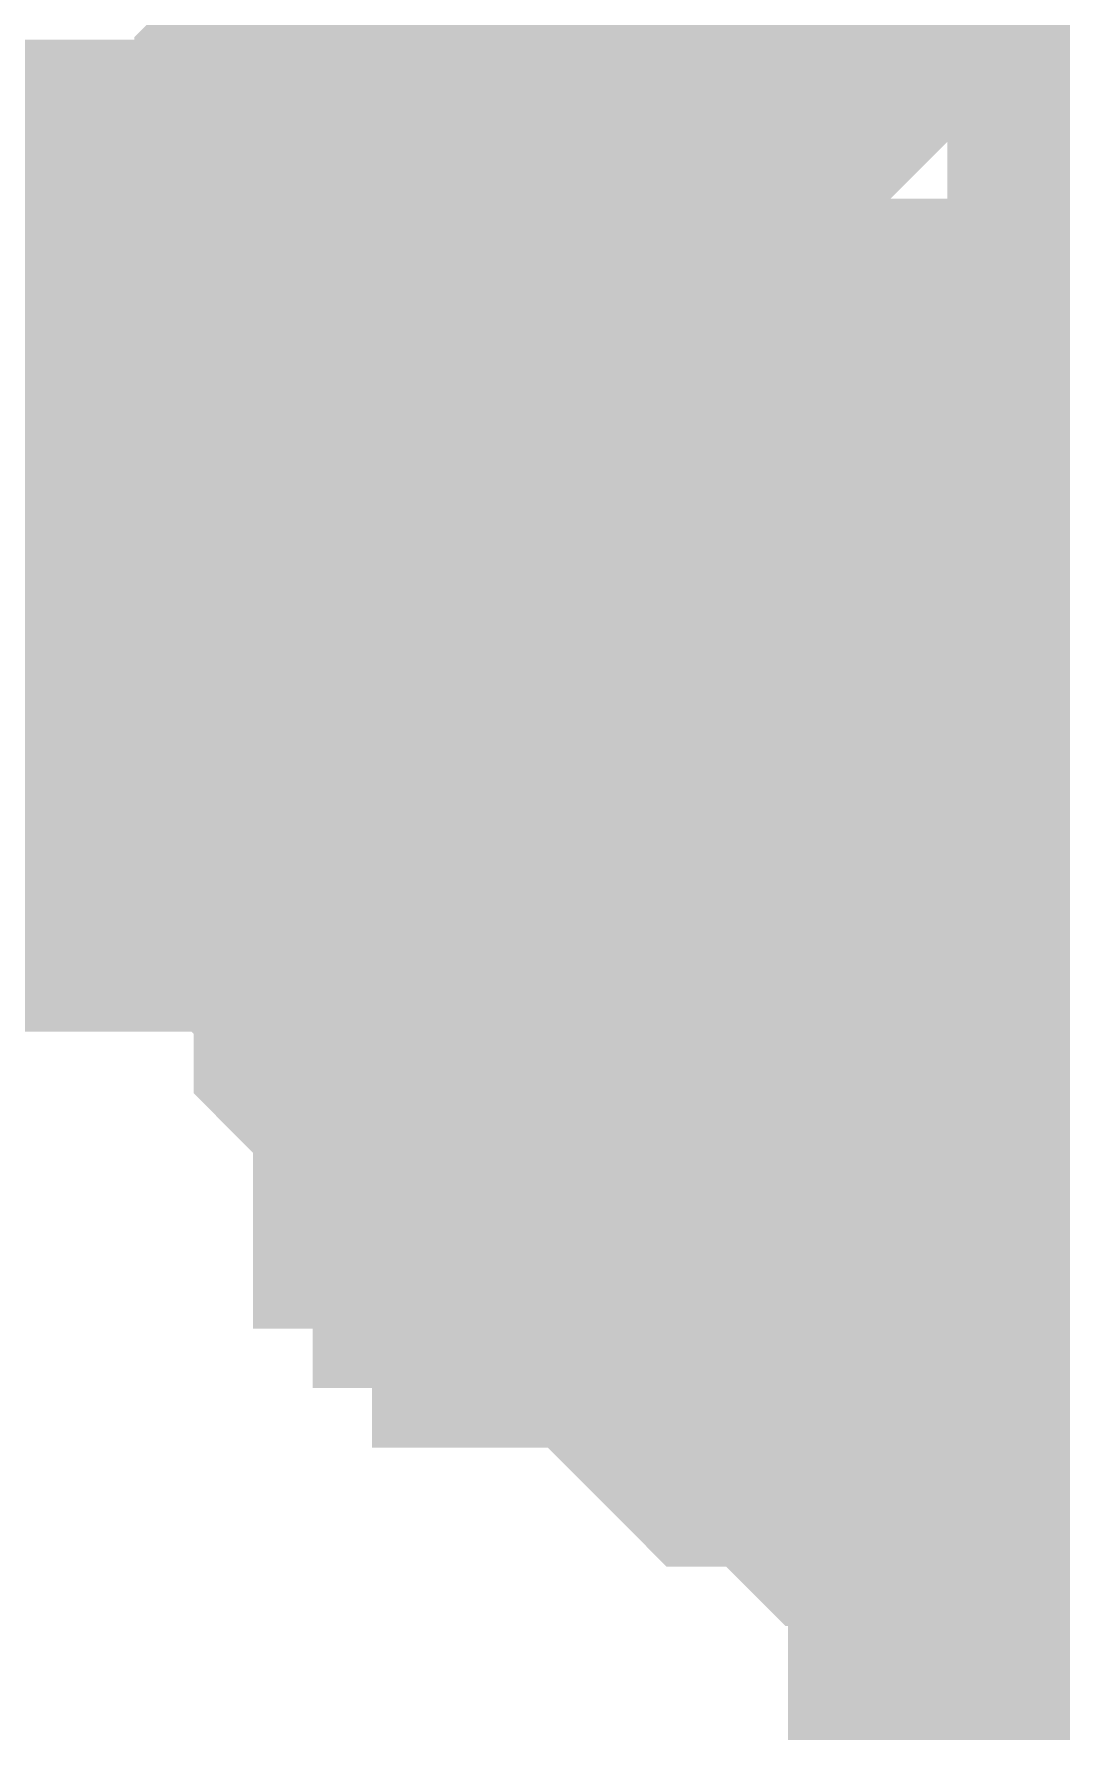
# Model space of a CAD drawing. Header units: inches. Extents: x 0 to 841, y 0 to 594.
# Drawn here: x 774.075 to 774.851, y 174.054 to 175.336 of the extents above; entities that cross this region are included whole.
import ezdxf

# ---------------------------------------------------------------- set-up
doc = ezdxf.new("R2010")
doc.units = ezdxf.units.IN
doc.layers.add('Sheet', color=255, linetype='Continuous')

msp = doc.modelspace()

# ---------------------------------------------------------------- linework, layer by layer
at = {"layer": 'Sheet'}
for points in [[(752.5162, 174.9569, 0.7493, 0.7493, 0), (760.0171, 174.9569, 0.7493, 0.7493, 0), (775.019, 174.9569, 0.7493, 0.7493, 0), (775.019, 177.4723, 0.7493, 0.7493, 0)], [(774.2554, 174.9569, 0.2997, 0.2997, 0), (774.2554, 175.0018, 0.2997, 0.2997, 0), (774.2554, 175.0467, 0.2997, 0.2997, 0), (774.2554, 175.0917, 0.2997, 0.2997, 0), (774.2554, 175.1366, 0.2997, 0.2997, 0), (774.2554, 175.1366, 0.2997, 0.2997, 0), (774.3003, 175.1815, 0.2997, 0.2997, 0), (774.3003, 175.2264, 0.2997, 0.2997, 0), (774.3003, 175.2713, 0.2997, 0.2997, 0), (774.3452, 175.3162, 0.2997, 0.2997, 0), (774.3452, 175.3162, 0.2997, 0.2997, 0), (774.3452, 175.3612, 0.2997, 0.2997, 0), (774.3901, 175.4061, 0.2997, 0.2997, 0), (774.3901, 175.4061, 0.2997, 0.2997, 0), (774.4351, 175.451, 0.2997, 0.2997, 0), (774.4351, 175.4959, 0.2997, 0.2997, 0)], [(774.2554, 174.9569, 0.2997, 0.2997, 0), (774.2554, 175.0018, 0.2997, 0.2997, 0), (774.2554, 175.0467, 0.2997, 0.2997, 0), (774.2554, 175.0917, 0.2997, 0.2997, 0), (774.2554, 175.1366, 0.2997, 0.2997, 0), (774.2554, 175.1366, 0.2997, 0.2997, 0), (774.3003, 175.1815, 0.2997, 0.2997, 0), (774.3003, 175.2264, 0.2997, 0.2997, 0), (774.3003, 175.2713, 0.2997, 0.2997, 0), (774.3452, 175.3162, 0.2997, 0.2997, 0), (774.3452, 175.3162, 0.2997, 0.2997, 0), (774.3452, 175.3612, 0.2997, 0.2997, 0), (774.3901, 175.4061, 0.2997, 0.2997, 0), (774.3901, 175.4061, 0.2997, 0.2997, 0), (774.4351, 175.451, 0.2997, 0.2997, 0), (774.4351, 175.4959, 0.2997, 0.2997, 0)], [(774.2554, 174.9569, 0.2997, 0.2997, 0), (774.2554, 175.0018, 0.2997, 0.2997, 0), (774.2554, 175.0467, 0.2997, 0.2997, 0), (774.2554, 175.0917, 0.2997, 0.2997, 0), (774.2554, 175.1366, 0.2997, 0.2997, 0), (774.2554, 175.1366, 0.2997, 0.2997, 0), (774.3003, 175.1815, 0.2997, 0.2997, 0), (774.3003, 175.2264, 0.2997, 0.2997, 0), (774.3003, 175.2713, 0.2997, 0.2997, 0), (774.3452, 175.3162, 0.2997, 0.2997, 0), (774.3452, 175.3162, 0.2997, 0.2997, 0), (774.3452, 175.3612, 0.2997, 0.2997, 0), (774.3901, 175.4061, 0.2997, 0.2997, 0), (774.3901, 175.4061, 0.2997, 0.2997, 0), (774.4351, 175.451, 0.2997, 0.2997, 0), (774.4351, 175.4959, 0.2997, 0.2997, 0)], [(774.48, 174.9569, 0.2997, 0.2997, 0), (774.48, 175.0018, 0.2997, 0.2997, 0), (774.48, 175.0018, 0.2997, 0.2997, 0), (774.48, 175.0467, 0.2997, 0.2997, 0), (774.48, 175.0917, 0.2997, 0.2997, 0), (774.48, 175.0917, 0.2997, 0.2997, 0), (774.5249, 175.1366, 0.2997, 0.2997, 0), (774.5249, 175.1366, 0.2997, 0.2997, 0), (774.5249, 175.1815, 0.2997, 0.2997, 0), (774.5249, 175.1815, 0.2997, 0.2997, 0), (774.5249, 175.2264, 0.2997, 0.2997, 0), (774.5698, 175.2264, 0.2997, 0.2997, 0), (774.5698, 175.2713, 0.2997, 0.2997, 0), (774.5698, 175.2713, 0.2997, 0.2997, 0), (774.6147, 175.3162, 0.2997, 0.2997, 0), (774.6147, 175.3162, 0.2997, 0.2997, 0), (774.6147, 175.3612, 0.2997, 0.2997, 0), (774.6596, 175.3612, 0.2997, 0.2997, 0), (774.6596, 175.3612, 0.2997, 0.2997, 0), (774.7045, 175.4061, 0.2997, 0.2997, 0), (774.7045, 175.4061, 0.2997, 0.2997, 0), (774.7495, 175.4061, 0.2997, 0.2997, 0), (774.7495, 175.451, 0.2997, 0.2997, 0), (774.7944, 175.451, 0.2997, 0.2997, 0), (774.7944, 175.451, 0.2997, 0.2997, 0), (774.8393, 175.451, 0.2997, 0.2997, 0), (774.8393, 175.451, 0.2997, 0.2997, 0), (774.8842, 175.4959, 0.2997, 0.2997, 0)], [(774.48, 174.9569, 0.2997, 0.2997, 0), (774.48, 175.0018, 0.2997, 0.2997, 0), (774.48, 175.0018, 0.2997, 0.2997, 0), (774.48, 175.0467, 0.2997, 0.2997, 0), (774.48, 175.0917, 0.2997, 0.2997, 0), (774.48, 175.0917, 0.2997, 0.2997, 0), (774.5249, 175.1366, 0.2997, 0.2997, 0), (774.5249, 175.1366, 0.2997, 0.2997, 0), (774.5249, 175.1815, 0.2997, 0.2997, 0), (774.5249, 175.1815, 0.2997, 0.2997, 0), (774.5249, 175.2264, 0.2997, 0.2997, 0), (774.5698, 175.2264, 0.2997, 0.2997, 0), (774.5698, 175.2713, 0.2997, 0.2997, 0), (774.5698, 175.2713, 0.2997, 0.2997, 0), (774.6147, 175.3162, 0.2997, 0.2997, 0), (774.6147, 175.3162, 0.2997, 0.2997, 0), (774.6147, 175.3612, 0.2997, 0.2997, 0), (774.6596, 175.3612, 0.2997, 0.2997, 0), (774.6596, 175.3612, 0.2997, 0.2997, 0), (774.7045, 175.4061, 0.2997, 0.2997, 0), (774.7045, 175.4061, 0.2997, 0.2997, 0), (774.7495, 175.4061, 0.2997, 0.2997, 0), (774.7495, 175.451, 0.2997, 0.2997, 0), (774.7944, 175.451, 0.2997, 0.2997, 0), (774.7944, 175.451, 0.2997, 0.2997, 0), (774.8393, 175.451, 0.2997, 0.2997, 0), (774.8393, 175.451, 0.2997, 0.2997, 0), (774.8842, 175.4959, 0.2997, 0.2997, 0)], [(774.2554, 174.9569, 0.0991, 0.0991, 0), (774.2554, 175.0018, 0.0991, 0.0991, 0), (774.2554, 175.0467, 0.0991, 0.0991, 0), (774.2554, 175.0917, 0.0991, 0.0991, 0), (774.2554, 175.1366, 0.0991, 0.0991, 0), (774.2554, 175.1366, 0.0991, 0.0991, 0), (774.3003, 175.1815, 0.0991, 0.0991, 0), (774.3003, 175.2264, 0.0991, 0.0991, 0), (774.3003, 175.2713, 0.0991, 0.0991, 0), (774.3452, 175.3162, 0.0991, 0.0991, 0), (774.3452, 175.3162, 0.0991, 0.0991, 0), (774.3452, 175.3612, 0.0991, 0.0991, 0), (774.3901, 175.4061, 0.0991, 0.0991, 0)], [(774.2554, 174.9569, 0.0991, 0.0991, 0), (774.2554, 175.0018, 0.0991, 0.0991, 0), (774.2554, 175.0467, 0.0991, 0.0991, 0), (774.2554, 175.0917, 0.0991, 0.0991, 0), (774.2554, 175.1366, 0.0991, 0.0991, 0), (774.2554, 175.1366, 0.0991, 0.0991, 0), (774.3003, 175.1815, 0.0991, 0.0991, 0), (774.3003, 175.2264, 0.0991, 0.0991, 0), (774.3003, 175.2713, 0.0991, 0.0991, 0), (774.3452, 175.3162, 0.0991, 0.0991, 0), (774.3452, 175.3162, 0.0991, 0.0991, 0), (774.3452, 175.3612, 0.0991, 0.0991, 0), (774.3901, 175.4061, 0.0991, 0.0991, 0)], [(774.2554, 174.9569, 0.0991, 0.0991, 0), (774.2554, 175.0018, 0.0991, 0.0991, 0), (774.2554, 175.0467, 0.0991, 0.0991, 0), (774.2554, 175.0917, 0.0991, 0.0991, 0), (774.2554, 175.1366, 0.0991, 0.0991, 0), (774.2554, 175.1366, 0.0991, 0.0991, 0), (774.3003, 175.1815, 0.0991, 0.0991, 0), (774.3003, 175.2264, 0.0991, 0.0991, 0), (774.3003, 175.2713, 0.0991, 0.0991, 0), (774.3452, 175.3162, 0.0991, 0.0991, 0), (774.3452, 175.3162, 0.0991, 0.0991, 0), (774.3452, 175.3612, 0.0991, 0.0991, 0), (774.3901, 175.4061, 0.0991, 0.0991, 0)], [(774.48, 174.9569, 0.0991, 0.0991, 0), (774.48, 175.0018, 0.0991, 0.0991, 0), (774.48, 175.0018, 0.0991, 0.0991, 0), (774.48, 175.0467, 0.0991, 0.0991, 0), (774.48, 175.0917, 0.0991, 0.0991, 0), (774.48, 175.0917, 0.0991, 0.0991, 0), (774.5249, 175.1366, 0.0991, 0.0991, 0), (774.5249, 175.1366, 0.0991, 0.0991, 0), (774.5249, 175.1815, 0.0991, 0.0991, 0), (774.5249, 175.1815, 0.0991, 0.0991, 0), (774.5249, 175.2264, 0.0991, 0.0991, 0), (774.5698, 175.2264, 0.0991, 0.0991, 0), (774.5698, 175.2713, 0.0991, 0.0991, 0), (774.5698, 175.2713, 0.0991, 0.0991, 0), (774.6147, 175.3162, 0.0991, 0.0991, 0), (774.6147, 175.3162, 0.0991, 0.0991, 0), (774.6147, 175.3612, 0.0991, 0.0991, 0), (774.6596, 175.3612, 0.0991, 0.0991, 0), (774.6596, 175.3612, 0.0991, 0.0991, 0), (774.7045, 175.4061, 0.0991, 0.0991, 0)], [(774.48, 174.9569, 0.0991, 0.0991, 0), (774.48, 175.0018, 0.0991, 0.0991, 0), (774.48, 175.0018, 0.0991, 0.0991, 0), (774.48, 175.0467, 0.0991, 0.0991, 0), (774.48, 175.0917, 0.0991, 0.0991, 0), (774.48, 175.0917, 0.0991, 0.0991, 0), (774.5249, 175.1366, 0.0991, 0.0991, 0), (774.5249, 175.1366, 0.0991, 0.0991, 0), (774.5249, 175.1815, 0.0991, 0.0991, 0), (774.5249, 175.1815, 0.0991, 0.0991, 0), (774.5249, 175.2264, 0.0991, 0.0991, 0), (774.5698, 175.2264, 0.0991, 0.0991, 0), (774.5698, 175.2713, 0.0991, 0.0991, 0), (774.5698, 175.2713, 0.0991, 0.0991, 0), (774.6147, 175.3162, 0.0991, 0.0991, 0), (774.6147, 175.3162, 0.0991, 0.0991, 0), (774.6147, 175.3612, 0.0991, 0.0991, 0), (774.6596, 175.3612, 0.0991, 0.0991, 0), (774.6596, 175.3612, 0.0991, 0.0991, 0), (774.7045, 175.4061, 0.0991, 0.0991, 0)], [(775.019, 174.9569, 0.7493, 0.7493, 0), (775.019, 169.4769, 0.7493, 0.7493, 0)], [(775.019, 174.2382, 0.2997, 0.2997, 0), (774.974, 174.2382, 0.2997, 0.2997, 0), (774.9291, 174.2382, 0.2997, 0.2997, 0), (774.8842, 174.2382, 0.2997, 0.2997, 0), (774.8393, 174.2382, 0.2997, 0.2997, 0), (774.8393, 174.2382, 0.2997, 0.2997, 0), (774.7944, 174.2831, 0.2997, 0.2997, 0), (774.7495, 174.2831, 0.2997, 0.2997, 0), (774.7045, 174.2831, 0.2997, 0.2997, 0), (774.6596, 174.328, 0.2997, 0.2997, 0), (774.6596, 174.328, 0.2997, 0.2997, 0), (774.6147, 174.328, 0.2997, 0.2997, 0), (774.5698, 174.373, 0.2997, 0.2997, 0), (774.5698, 174.373, 0.2997, 0.2997, 0), (774.5249, 174.4179, 0.2997, 0.2997, 0), (774.48, 174.4179, 0.2997, 0.2997, 0), (774.48, 174.4628, 0.2997, 0.2997, 0), (774.4351, 174.4628, 0.2997, 0.2997, 0), (774.4351, 174.5077, 0.2997, 0.2997, 0), (774.3901, 174.5077, 0.2997, 0.2997, 0), (774.3901, 174.5526, 0.2997, 0.2997, 0), (774.3452, 174.5976, 0.2997, 0.2997, 0), (774.3452, 174.5976, 0.2997, 0.2997, 0), (774.3452, 174.6425, 0.2997, 0.2997, 0), (774.3003, 174.6874, 0.2997, 0.2997, 0), (774.3003, 174.6874, 0.2997, 0.2997, 0), (774.3003, 174.7323, 0.2997, 0.2997, 0), (774.2554, 174.7772, 0.2997, 0.2997, 0), (774.2554, 174.8221, 0.2997, 0.2997, 0), (774.2554, 174.8671, 0.2997, 0.2997, 0), (774.2554, 174.8671, 0.2997, 0.2997, 0), (774.2554, 174.912, 0.2997, 0.2997, 0), (774.2554, 174.9569, 0.2997, 0.2997, 0)], [(774.2554, 174.9569, 0.2997, 0.2997, 0), (774.2554, 174.9569, 0.2997, 0.2997, 0)], [(775.019, 174.2382, 0.2997, 0.2997, 0), (774.974, 174.2382, 0.2997, 0.2997, 0), (774.9291, 174.2382, 0.2997, 0.2997, 0), (774.8842, 174.2382, 0.2997, 0.2997, 0), (774.8393, 174.2382, 0.2997, 0.2997, 0), (774.8393, 174.2382, 0.2997, 0.2997, 0), (774.7944, 174.2831, 0.2997, 0.2997, 0), (774.7495, 174.2831, 0.2997, 0.2997, 0), (774.7045, 174.2831, 0.2997, 0.2997, 0), (774.6596, 174.328, 0.2997, 0.2997, 0), (774.6596, 174.328, 0.2997, 0.2997, 0), (774.6147, 174.328, 0.2997, 0.2997, 0), (774.5698, 174.373, 0.2997, 0.2997, 0), (774.5698, 174.373, 0.2997, 0.2997, 0), (774.5249, 174.4179, 0.2997, 0.2997, 0), (774.48, 174.4179, 0.2997, 0.2997, 0), (774.48, 174.4628, 0.2997, 0.2997, 0), (774.4351, 174.4628, 0.2997, 0.2997, 0), (774.4351, 174.5077, 0.2997, 0.2997, 0), (774.3901, 174.5077, 0.2997, 0.2997, 0), (774.3901, 174.5526, 0.2997, 0.2997, 0), (774.3452, 174.5976, 0.2997, 0.2997, 0), (774.3452, 174.5976, 0.2997, 0.2997, 0), (774.3452, 174.6425, 0.2997, 0.2997, 0), (774.3003, 174.6874, 0.2997, 0.2997, 0), (774.3003, 174.6874, 0.2997, 0.2997, 0), (774.3003, 174.7323, 0.2997, 0.2997, 0), (774.2554, 174.7772, 0.2997, 0.2997, 0), (774.2554, 174.8221, 0.2997, 0.2997, 0), (774.2554, 174.8671, 0.2997, 0.2997, 0), (774.2554, 174.8671, 0.2997, 0.2997, 0), (774.2554, 174.912, 0.2997, 0.2997, 0), (774.2554, 174.9569, 0.2997, 0.2997, 0)], [(774.2554, 174.9569, 0.2997, 0.2997, 0), (774.2554, 174.9569, 0.2997, 0.2997, 0)], [(775.019, 174.2382, 0.2997, 0.2997, 0), (774.974, 174.2382, 0.2997, 0.2997, 0), (774.9291, 174.2382, 0.2997, 0.2997, 0), (774.8842, 174.2382, 0.2997, 0.2997, 0), (774.8393, 174.2382, 0.2997, 0.2997, 0), (774.8393, 174.2382, 0.2997, 0.2997, 0), (774.7944, 174.2831, 0.2997, 0.2997, 0), (774.7495, 174.2831, 0.2997, 0.2997, 0), (774.7045, 174.2831, 0.2997, 0.2997, 0), (774.6596, 174.328, 0.2997, 0.2997, 0), (774.6596, 174.328, 0.2997, 0.2997, 0), (774.6147, 174.328, 0.2997, 0.2997, 0), (774.5698, 174.373, 0.2997, 0.2997, 0), (774.5698, 174.373, 0.2997, 0.2997, 0), (774.5249, 174.4179, 0.2997, 0.2997, 0), (774.48, 174.4179, 0.2997, 0.2997, 0), (774.48, 174.4628, 0.2997, 0.2997, 0), (774.4351, 174.4628, 0.2997, 0.2997, 0), (774.4351, 174.5077, 0.2997, 0.2997, 0), (774.3901, 174.5077, 0.2997, 0.2997, 0), (774.3901, 174.5526, 0.2997, 0.2997, 0), (774.3452, 174.5976, 0.2997, 0.2997, 0), (774.3452, 174.5976, 0.2997, 0.2997, 0), (774.3452, 174.6425, 0.2997, 0.2997, 0), (774.3003, 174.6874, 0.2997, 0.2997, 0), (774.3003, 174.6874, 0.2997, 0.2997, 0), (774.3003, 174.7323, 0.2997, 0.2997, 0), (774.2554, 174.7772, 0.2997, 0.2997, 0), (774.2554, 174.8221, 0.2997, 0.2997, 0), (774.2554, 174.8671, 0.2997, 0.2997, 0), (774.2554, 174.8671, 0.2997, 0.2997, 0), (774.2554, 174.912, 0.2997, 0.2997, 0), (774.2554, 174.9569, 0.2997, 0.2997, 0)], [(774.2554, 174.9569, 0.2997, 0.2997, 0), (774.2554, 174.9569, 0.2997, 0.2997, 0)], [(775.019, 174.4628, 0.2997, 0.2997, 0), (774.974, 174.4628, 0.2997, 0.2997, 0), (774.974, 174.4628, 0.2997, 0.2997, 0), (774.9291, 174.4628, 0.2997, 0.2997, 0), (774.8842, 174.4628, 0.2997, 0.2997, 0), (774.8842, 174.4628, 0.2997, 0.2997, 0), (774.8393, 174.5077, 0.2997, 0.2997, 0), (774.8393, 174.5077, 0.2997, 0.2997, 0), (774.7944, 174.5077, 0.2997, 0.2997, 0), (774.7944, 174.5077, 0.2997, 0.2997, 0), (774.7495, 174.5077, 0.2997, 0.2997, 0), (774.7495, 174.5526, 0.2997, 0.2997, 0), (774.7045, 174.5526, 0.2997, 0.2997, 0), (774.7045, 174.5526, 0.2997, 0.2997, 0), (774.6596, 174.5976, 0.2997, 0.2997, 0), (774.6596, 174.5976, 0.2997, 0.2997, 0), (774.6147, 174.5976, 0.2997, 0.2997, 0), (774.6147, 174.6425, 0.2997, 0.2997, 0), (774.6147, 174.6425, 0.2997, 0.2997, 0), (774.5698, 174.6425, 0.2997, 0.2997, 0), (774.5698, 174.6874, 0.2997, 0.2997, 0), (774.5698, 174.6874, 0.2997, 0.2997, 0), (774.5249, 174.7323, 0.2997, 0.2997, 0), (774.5249, 174.7323, 0.2997, 0.2997, 0), (774.5249, 174.7772, 0.2997, 0.2997, 0), (774.5249, 174.7772, 0.2997, 0.2997, 0), (774.5249, 174.8221, 0.2997, 0.2997, 0), (774.48, 174.8221, 0.2997, 0.2997, 0), (774.48, 174.8671, 0.2997, 0.2997, 0), (774.48, 174.8671, 0.2997, 0.2997, 0), (774.48, 174.912, 0.2997, 0.2997, 0), (774.48, 174.912, 0.2997, 0.2997, 0), (774.48, 174.9569, 0.2997, 0.2997, 0)], [(774.48, 174.9569, 0.2997, 0.2997, 0), (774.48, 174.9569, 0.2997, 0.2997, 0)], [(775.019, 174.4628, 0.2997, 0.2997, 0), (774.974, 174.4628, 0.2997, 0.2997, 0), (774.974, 174.4628, 0.2997, 0.2997, 0), (774.9291, 174.4628, 0.2997, 0.2997, 0), (774.8842, 174.4628, 0.2997, 0.2997, 0), (774.8842, 174.4628, 0.2997, 0.2997, 0), (774.8393, 174.5077, 0.2997, 0.2997, 0), (774.8393, 174.5077, 0.2997, 0.2997, 0), (774.7944, 174.5077, 0.2997, 0.2997, 0), (774.7944, 174.5077, 0.2997, 0.2997, 0), (774.7495, 174.5077, 0.2997, 0.2997, 0), (774.7495, 174.5526, 0.2997, 0.2997, 0), (774.7045, 174.5526, 0.2997, 0.2997, 0), (774.7045, 174.5526, 0.2997, 0.2997, 0), (774.6596, 174.5976, 0.2997, 0.2997, 0), (774.6596, 174.5976, 0.2997, 0.2997, 0), (774.6147, 174.5976, 0.2997, 0.2997, 0), (774.6147, 174.6425, 0.2997, 0.2997, 0), (774.6147, 174.6425, 0.2997, 0.2997, 0), (774.5698, 174.6425, 0.2997, 0.2997, 0), (774.5698, 174.6874, 0.2997, 0.2997, 0), (774.5698, 174.6874, 0.2997, 0.2997, 0), (774.5249, 174.7323, 0.2997, 0.2997, 0), (774.5249, 174.7323, 0.2997, 0.2997, 0), (774.5249, 174.7772, 0.2997, 0.2997, 0), (774.5249, 174.7772, 0.2997, 0.2997, 0), (774.5249, 174.8221, 0.2997, 0.2997, 0), (774.48, 174.8221, 0.2997, 0.2997, 0), (774.48, 174.8671, 0.2997, 0.2997, 0), (774.48, 174.8671, 0.2997, 0.2997, 0), (774.48, 174.912, 0.2997, 0.2997, 0), (774.48, 174.912, 0.2997, 0.2997, 0), (774.48, 174.9569, 0.2997, 0.2997, 0)], [(774.48, 174.9569, 0.2997, 0.2997, 0), (774.48, 174.9569, 0.2997, 0.2997, 0)], [(774.9291, 174.2382, 0.0991, 0.0991, 0), (774.8842, 174.2382, 0.0991, 0.0991, 0), (774.8393, 174.2382, 0.0991, 0.0991, 0), (774.8393, 174.2382, 0.0991, 0.0991, 0), (774.7944, 174.2831, 0.0991, 0.0991, 0), (774.7495, 174.2831, 0.0991, 0.0991, 0), (774.7045, 174.2831, 0.0991, 0.0991, 0), (774.6596, 174.328, 0.0991, 0.0991, 0), (774.6596, 174.328, 0.0991, 0.0991, 0), (774.6147, 174.328, 0.0991, 0.0991, 0), (774.5698, 174.373, 0.0991, 0.0991, 0), (774.5698, 174.373, 0.0991, 0.0991, 0), (774.5249, 174.4179, 0.0991, 0.0991, 0), (774.48, 174.4179, 0.0991, 0.0991, 0), (774.48, 174.4628, 0.0991, 0.0991, 0), (774.4351, 174.4628, 0.0991, 0.0991, 0), (774.4351, 174.5077, 0.0991, 0.0991, 0), (774.3901, 174.5077, 0.0991, 0.0991, 0), (774.3901, 174.5526, 0.0991, 0.0991, 0), (774.3452, 174.5976, 0.0991, 0.0991, 0), (774.3452, 174.5976, 0.0991, 0.0991, 0), (774.3452, 174.6425, 0.0991, 0.0991, 0), (774.3003, 174.6874, 0.0991, 0.0991, 0), (774.3003, 174.6874, 0.0991, 0.0991, 0), (774.3003, 174.7323, 0.0991, 0.0991, 0), (774.2554, 174.7772, 0.0991, 0.0991, 0), (774.2554, 174.8221, 0.0991, 0.0991, 0), (774.2554, 174.8671, 0.0991, 0.0991, 0), (774.2554, 174.8671, 0.0991, 0.0991, 0), (774.2554, 174.912, 0.0991, 0.0991, 0), (774.2554, 174.9569, 0.0991, 0.0991, 0)], [(774.2554, 174.9569, 0.0991, 0.0991, 0), (774.2554, 174.9569, 0.0991, 0.0991, 0)], [(774.9291, 174.2382, 0.0991, 0.0991, 0), (774.8842, 174.2382, 0.0991, 0.0991, 0), (774.8393, 174.2382, 0.0991, 0.0991, 0), (774.8393, 174.2382, 0.0991, 0.0991, 0), (774.7944, 174.2831, 0.0991, 0.0991, 0), (774.7495, 174.2831, 0.0991, 0.0991, 0), (774.7045, 174.2831, 0.0991, 0.0991, 0), (774.6596, 174.328, 0.0991, 0.0991, 0), (774.6596, 174.328, 0.0991, 0.0991, 0), (774.6147, 174.328, 0.0991, 0.0991, 0), (774.5698, 174.373, 0.0991, 0.0991, 0), (774.5698, 174.373, 0.0991, 0.0991, 0), (774.5249, 174.4179, 0.0991, 0.0991, 0), (774.48, 174.4179, 0.0991, 0.0991, 0), (774.48, 174.4628, 0.0991, 0.0991, 0), (774.4351, 174.4628, 0.0991, 0.0991, 0), (774.4351, 174.5077, 0.0991, 0.0991, 0), (774.3901, 174.5077, 0.0991, 0.0991, 0), (774.3901, 174.5526, 0.0991, 0.0991, 0), (774.3452, 174.5976, 0.0991, 0.0991, 0), (774.3452, 174.5976, 0.0991, 0.0991, 0), (774.3452, 174.6425, 0.0991, 0.0991, 0), (774.3003, 174.6874, 0.0991, 0.0991, 0), (774.3003, 174.6874, 0.0991, 0.0991, 0), (774.3003, 174.7323, 0.0991, 0.0991, 0), (774.2554, 174.7772, 0.0991, 0.0991, 0), (774.2554, 174.8221, 0.0991, 0.0991, 0), (774.2554, 174.8671, 0.0991, 0.0991, 0), (774.2554, 174.8671, 0.0991, 0.0991, 0), (774.2554, 174.912, 0.0991, 0.0991, 0), (774.2554, 174.9569, 0.0991, 0.0991, 0)], [(774.2554, 174.9569, 0.0991, 0.0991, 0), (774.2554, 174.9569, 0.0991, 0.0991, 0)], [(774.9291, 174.2382, 0.0991, 0.0991, 0), (774.8842, 174.2382, 0.0991, 0.0991, 0), (774.8393, 174.2382, 0.0991, 0.0991, 0), (774.8393, 174.2382, 0.0991, 0.0991, 0), (774.7944, 174.2831, 0.0991, 0.0991, 0), (774.7495, 174.2831, 0.0991, 0.0991, 0), (774.7045, 174.2831, 0.0991, 0.0991, 0), (774.6596, 174.328, 0.0991, 0.0991, 0), (774.6596, 174.328, 0.0991, 0.0991, 0), (774.6147, 174.328, 0.0991, 0.0991, 0), (774.5698, 174.373, 0.0991, 0.0991, 0), (774.5698, 174.373, 0.0991, 0.0991, 0), (774.5249, 174.4179, 0.0991, 0.0991, 0), (774.48, 174.4179, 0.0991, 0.0991, 0), (774.48, 174.4628, 0.0991, 0.0991, 0), (774.4351, 174.4628, 0.0991, 0.0991, 0), (774.4351, 174.5077, 0.0991, 0.0991, 0), (774.3901, 174.5077, 0.0991, 0.0991, 0), (774.3901, 174.5526, 0.0991, 0.0991, 0), (774.3452, 174.5976, 0.0991, 0.0991, 0), (774.3452, 174.5976, 0.0991, 0.0991, 0), (774.3452, 174.6425, 0.0991, 0.0991, 0), (774.3003, 174.6874, 0.0991, 0.0991, 0), (774.3003, 174.6874, 0.0991, 0.0991, 0), (774.3003, 174.7323, 0.0991, 0.0991, 0), (774.2554, 174.7772, 0.0991, 0.0991, 0), (774.2554, 174.8221, 0.0991, 0.0991, 0), (774.2554, 174.8671, 0.0991, 0.0991, 0), (774.2554, 174.8671, 0.0991, 0.0991, 0), (774.2554, 174.912, 0.0991, 0.0991, 0), (774.2554, 174.9569, 0.0991, 0.0991, 0)], [(774.2554, 174.9569, 0.0991, 0.0991, 0), (774.2554, 174.9569, 0.0991, 0.0991, 0)], [(774.9291, 174.4628, 0.0991, 0.0991, 0), (774.8842, 174.4628, 0.0991, 0.0991, 0), (774.8842, 174.4628, 0.0991, 0.0991, 0), (774.8393, 174.5077, 0.0991, 0.0991, 0), (774.8393, 174.5077, 0.0991, 0.0991, 0), (774.7944, 174.5077, 0.0991, 0.0991, 0), (774.7944, 174.5077, 0.0991, 0.0991, 0), (774.7495, 174.5077, 0.0991, 0.0991, 0), (774.7495, 174.5526, 0.0991, 0.0991, 0), (774.7045, 174.5526, 0.0991, 0.0991, 0), (774.7045, 174.5526, 0.0991, 0.0991, 0), (774.6596, 174.5976, 0.0991, 0.0991, 0), (774.6596, 174.5976, 0.0991, 0.0991, 0), (774.6147, 174.5976, 0.0991, 0.0991, 0), (774.6147, 174.6425, 0.0991, 0.0991, 0), (774.6147, 174.6425, 0.0991, 0.0991, 0), (774.5698, 174.6425, 0.0991, 0.0991, 0), (774.5698, 174.6874, 0.0991, 0.0991, 0), (774.5698, 174.6874, 0.0991, 0.0991, 0), (774.5249, 174.7323, 0.0991, 0.0991, 0), (774.5249, 174.7323, 0.0991, 0.0991, 0), (774.5249, 174.7772, 0.0991, 0.0991, 0), (774.5249, 174.7772, 0.0991, 0.0991, 0), (774.5249, 174.8221, 0.0991, 0.0991, 0), (774.48, 174.8221, 0.0991, 0.0991, 0), (774.48, 174.8671, 0.0991, 0.0991, 0), (774.48, 174.8671, 0.0991, 0.0991, 0), (774.48, 174.912, 0.0991, 0.0991, 0), (774.48, 174.912, 0.0991, 0.0991, 0), (774.48, 174.9569, 0.0991, 0.0991, 0)], [(774.48, 174.9569, 0.0991, 0.0991, 0), (774.48, 174.9569, 0.0991, 0.0991, 0)], [(774.9291, 174.4628, 0.0991, 0.0991, 0), (774.8842, 174.4628, 0.0991, 0.0991, 0), (774.8842, 174.4628, 0.0991, 0.0991, 0), (774.8393, 174.5077, 0.0991, 0.0991, 0), (774.8393, 174.5077, 0.0991, 0.0991, 0), (774.7944, 174.5077, 0.0991, 0.0991, 0), (774.7944, 174.5077, 0.0991, 0.0991, 0), (774.7495, 174.5077, 0.0991, 0.0991, 0), (774.7495, 174.5526, 0.0991, 0.0991, 0), (774.7045, 174.5526, 0.0991, 0.0991, 0), (774.7045, 174.5526, 0.0991, 0.0991, 0), (774.6596, 174.5976, 0.0991, 0.0991, 0), (774.6596, 174.5976, 0.0991, 0.0991, 0), (774.6147, 174.5976, 0.0991, 0.0991, 0), (774.6147, 174.6425, 0.0991, 0.0991, 0), (774.6147, 174.6425, 0.0991, 0.0991, 0), (774.5698, 174.6425, 0.0991, 0.0991, 0), (774.5698, 174.6874, 0.0991, 0.0991, 0), (774.5698, 174.6874, 0.0991, 0.0991, 0), (774.5249, 174.7323, 0.0991, 0.0991, 0), (774.5249, 174.7323, 0.0991, 0.0991, 0), (774.5249, 174.7772, 0.0991, 0.0991, 0), (774.5249, 174.7772, 0.0991, 0.0991, 0), (774.5249, 174.8221, 0.0991, 0.0991, 0), (774.48, 174.8221, 0.0991, 0.0991, 0), (774.48, 174.8671, 0.0991, 0.0991, 0), (774.48, 174.8671, 0.0991, 0.0991, 0), (774.48, 174.912, 0.0991, 0.0991, 0), (774.48, 174.912, 0.0991, 0.0991, 0), (774.48, 174.9569, 0.0991, 0.0991, 0)], [(774.48, 174.9569, 0.0991, 0.0991, 0), (774.48, 174.9569, 0.0991, 0.0991, 0)]]:
    msp.add_lwpolyline(points, format="xyseb", dxfattribs=at)
msp.add_lwpolyline([(774.7459, 174.9996, 0.508, 0.508, 1), (775.2539, 174.9996, 0.508, 0.508, 1)], format="xyseb", close=True, dxfattribs=at)

doc.saveas('drawing.dxf')
